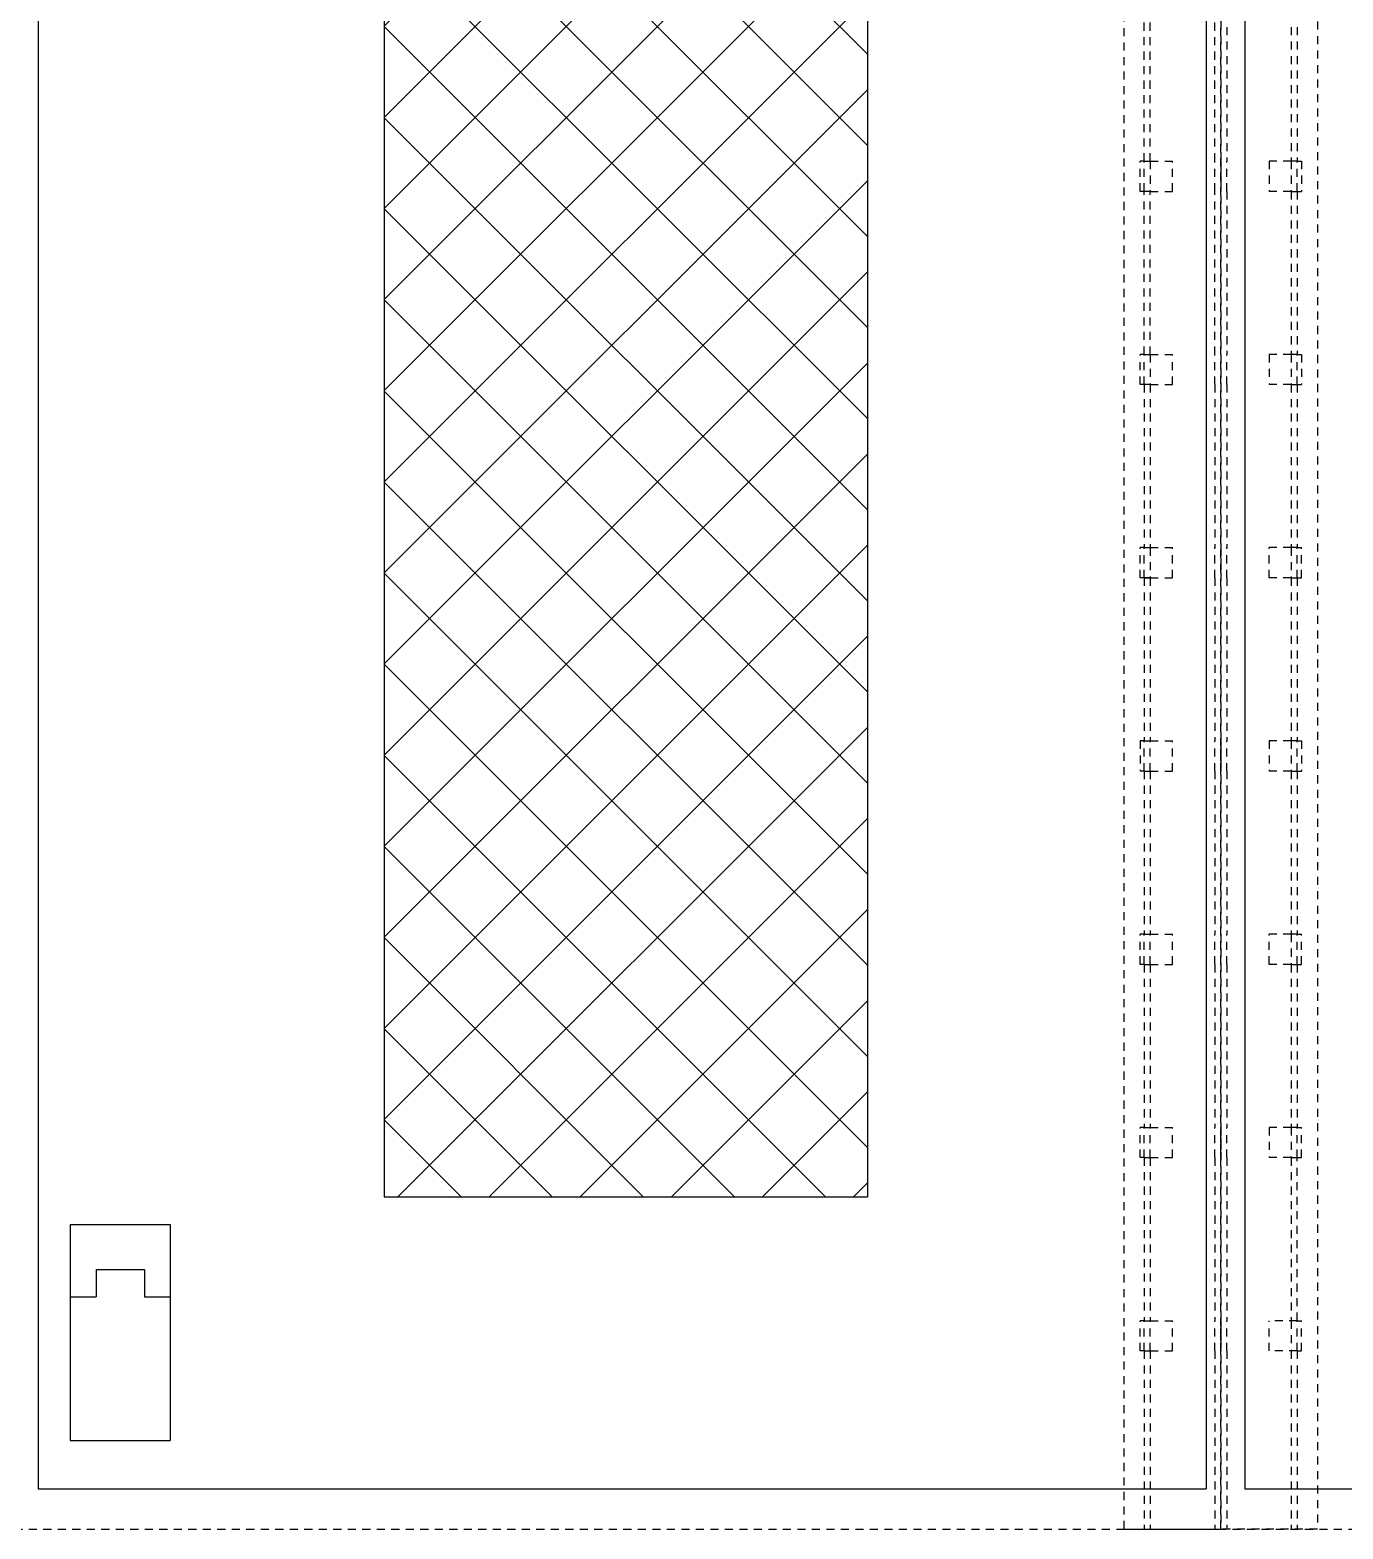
# Model space of a CAD drawing. Header units: inches. Extents: x 6 to 369, y -225 to 2.
# Drawn here: x 166.37 to 186.74, y -102 to -78.73 of the extents above; entities that cross this region are included whole.
import ezdxf

# ---------------------------------------------------------------- set-up
doc = ezdxf.new("R2010")
doc.units = ezdxf.units.IN
doc.header["$MEASUREMENT"] = 0
doc.linetypes.add('HIDDEN2', pattern=[0.1875, 0.125, -0.0625])
doc.linetypes.add('PHANTOM2', pattern=[1.25, 0.625, -0.125, 0.125, -0.125, 0.125, -0.125])
doc.layers.add('Cabinet', color=253, linetype='HIDDEN2')
doc.layers.add('D', color=3, linetype='Continuous')

# ---------------------------------------------------------------- blocks, each defined once
blk = doc.blocks.new('A$C0C334DE5')
at = {"layer": 'D'}
h = blk.add_hatch(dxfattribs=at)
h.set_pattern_fill('ANSI37', color=256, scale=8, style=0)
h.set_pattern_definition([(45, (-98.2526, -104.1295), (-0.707107, 0.707107), []), (135, (-98.2526, -104.1295), (-0.707107, -0.707107), [])])
h.paths.add_polyline_path([(5.369, -84.217), (12.869, -84.217), (12.869, -55.217), (5.369, -55.217)])
for p, q in [((0, 0), (0, -88.75)), ((18.125, 0.002), (18.125, -88.75)), ((5.369, -55.217), (5.369, -84.217)), ((12.869, -55.217), (12.869, -84.217)), ((5.369, -84.217), (12.869, -84.217)), ((0.5, -84.65), (2.05, -84.65)), ((0.5, -84.65), (0.5, -88)), ((2.05, -84.65), (2.05, -88)), ((0.9, -85.348), (0.9, -85.769)), ((0.9, -85.348), (1.65, -85.348)), ((1.65, -85.348), (1.65, -85.769)), ((0.5, -85.769), (0.9, -85.769)), ((1.65, -85.769), (2.05, -85.769)), ((0.5, -88), (2.05, -88)), ((0, -88.75), (18.125, -88.75))]:
    blk.add_line(p, q, dxfattribs=at)
blk = doc.blocks.new('A$C11D33752')
at = {"layer": 'Cabinet', "linetype": 'HIDDEN2'}
for p, q in [((36.945, 0), (36.945, 90)), ((38.445, 90), (38.445, 0)), ((38.445, 0), (38.445, 90)), ((38.445, 0), (38.445, 90)), ((38.445, 90), (38.445, 0)), ((39.945, 90), (39.945, 0)), ((37.257, 21.234), (37.257, 23.765)), ((37.351, 21.234), (37.351, 23.765)), ((38.351, 21.234), (38.351, 23.765)), ((38.539, 23.765), (38.539, 21.234)), ((39.539, 23.765), (39.539, 21.234)), ((39.632, 23.765), (39.632, 21.234)), ((37.257, 21.234), (37.195, 21.234)), ((37.195, 20.765), (37.195, 21.234)), ((37.257, 21.234), (37.351, 21.234)), ((37.257, 20.765), (37.257, 21.234)), ((37.351, 21.234), (37.351, 20.765)), ((37.351, 21.234), (37.695, 21.234)), ((37.695, 20.765), (37.695, 21.234)), ((38.351, 20.765), (38.351, 21.234)), ((38.445, 21.234), (38.445, 20.765)), ((38.445, 21.234), (38.445, 20.765)), ((38.445, 21.234), (38.445, 20.765)), ((38.445, 21.234), (38.445, 20.765)), ((38.539, 20.765), (38.539, 21.234)), ((39.539, 21.234), (39.195, 21.234)), ((39.195, 21.234), (39.195, 20.765)), ((39.539, 21.234), (39.539, 20.765)), ((39.632, 21.234), (39.539, 21.234)), ((39.632, 20.765), (39.632, 21.234)), ((39.632, 21.234), (39.695, 21.234)), ((39.695, 21.234), (39.695, 20.765)), ((37.257, 20.765), (37.195, 20.765)), ((37.257, 18.234), (37.257, 20.765)), ((37.351, 20.765), (37.257, 20.765)), ((37.351, 18.234), (37.351, 20.765)), ((37.351, 20.765), (37.695, 20.765)), ((38.351, 18.234), (38.351, 20.765)), ((38.539, 20.765), (38.539, 18.234)), ((39.539, 20.765), (39.195, 20.765)), ((39.539, 20.765), (39.539, 18.234)), ((39.539, 20.765), (39.632, 20.765)), ((39.632, 20.765), (39.632, 18.234)), ((39.632, 20.765), (39.695, 20.765)), ((37.257, 18.234), (37.195, 18.234)), ((37.195, 17.765), (37.195, 18.234)), ((37.257, 17.765), (37.257, 18.234)), ((37.257, 18.234), (37.351, 18.234)), ((37.351, 18.234), (37.351, 17.765)), ((37.351, 18.234), (37.695, 18.234)), ((37.695, 17.765), (37.695, 18.234)), ((38.351, 17.765), (38.351, 18.234)), ((38.445, 18.234), (38.445, 17.765)), ((38.445, 18.234), (38.445, 17.765)), ((38.445, 18.234), (38.445, 17.765)), ((38.445, 18.234), (38.445, 17.765)), ((38.539, 17.765), (38.539, 18.234)), ((39.539, 18.234), (39.195, 18.234)), ((39.195, 18.234), (39.195, 17.765)), ((39.539, 18.234), (39.539, 17.765)), ((39.632, 18.234), (39.539, 18.234)), ((39.632, 17.765), (39.632, 18.234)), ((39.632, 18.234), (39.695, 18.234)), ((39.695, 18.234), (39.695, 17.765)), ((37.257, 17.765), (37.195, 17.765)), ((37.257, 17.765), (37.257, 15.234)), ((37.351, 17.765), (37.257, 17.765)), ((37.351, 17.765), (37.351, 15.234)), ((37.351, 17.765), (37.695, 17.765)), ((38.351, 17.765), (38.351, 15.234)), ((38.539, 17.765), (38.539, 15.234)), ((39.539, 17.765), (39.195, 17.765)), ((39.539, 17.765), (39.539, 15.234)), ((39.539, 17.765), (39.632, 17.765)), ((39.632, 17.765), (39.632, 15.234)), ((39.632, 17.765), (39.695, 17.765)), ((37.257, 15.234), (37.195, 15.234)), ((37.195, 14.765), (37.195, 15.234)), ((37.257, 15.234), (37.351, 15.234)), ((37.257, 14.765), (37.257, 15.234)), ((37.257, 15.234), (37.351, 15.234)), ((37.351, 15.234), (37.351, 14.765)), ((37.351, 15.234), (37.695, 15.234)), ((37.695, 14.765), (37.695, 15.234)), ((38.351, 14.765), (38.351, 15.234)), ((38.445, 15.234), (38.445, 14.765)), ((38.445, 15.234), (38.445, 14.765)), ((38.445, 15.234), (38.445, 14.765)), ((38.445, 15.234), (38.445, 14.765)), ((38.539, 14.765), (38.539, 15.234)), ((39.539, 15.234), (39.195, 15.234)), ((39.195, 14.765), (39.195, 15.234)), ((39.539, 15.234), (39.539, 14.765)), ((39.632, 15.234), (39.539, 15.234)), ((39.632, 14.765), (39.632, 15.234)), ((39.632, 15.234), (39.695, 15.234)), ((39.695, 14.765), (39.695, 15.234)), ((37.257, 14.765), (37.195, 14.765)), ((37.257, 14.765), (37.257, 12.234)), ((37.351, 14.765), (37.257, 14.765)), ((37.257, 14.765), (37.351, 14.765)), ((37.351, 14.765), (37.351, 12.234)), ((37.351, 14.765), (37.695, 14.765)), ((38.351, 14.765), (38.351, 12.234)), ((38.539, 14.765), (38.539, 12.234)), ((39.539, 14.765), (39.195, 14.765)), ((39.539, 14.765), (39.539, 12.234)), ((39.539, 14.765), (39.632, 14.765)), ((39.632, 14.765), (39.632, 12.234)), ((39.632, 14.765), (39.695, 14.765)), ((37.257, 12.234), (37.195, 12.234)), ((37.195, 12.234), (37.195, 11.765)), ((37.257, 11.765), (37.257, 12.234)), ((37.257, 12.234), (37.351, 12.234)), ((37.351, 11.765), (37.351, 12.234)), ((37.351, 12.234), (37.695, 12.234)), ((37.695, 11.765), (37.695, 12.234)), ((38.351, 11.765), (38.351, 12.234)), ((38.445, 11.765), (38.445, 12.234)), ((38.445, 12.234), (38.445, 11.765)), ((38.445, 12.234), (38.445, 11.765)), ((38.445, 11.765), (38.445, 12.234)), ((38.539, 11.765), (38.539, 12.234)), ((39.539, 12.234), (39.195, 12.234)), ((39.195, 12.234), (39.195, 11.765)), ((39.539, 12.234), (39.539, 11.765)), ((39.632, 12.234), (39.539, 12.234)), ((39.632, 11.765), (39.632, 12.234)), ((39.632, 12.234), (39.695, 12.234)), ((39.695, 12.234), (39.695, 11.765)), ((37.257, 11.765), (37.195, 11.765)), ((37.257, 11.765), (37.257, 9.234)), ((37.257, 11.765), (37.351, 11.765)), ((37.351, 11.765), (37.351, 9.234)), ((37.351, 11.765), (37.695, 11.765)), ((38.351, 11.765), (38.351, 9.234)), ((38.539, 11.765), (38.539, 9.234)), ((39.539, 11.765), (39.195, 11.765)), ((39.539, 11.765), (39.539, 9.234)), ((39.539, 11.765), (39.632, 11.765)), ((39.632, 11.765), (39.632, 9.234)), ((39.632, 11.765), (39.695, 11.765)), ((37.257, 9.234), (37.195, 9.234)), ((37.195, 8.765), (37.195, 9.234)), ((37.257, 8.765), (37.257, 9.234)), ((37.257, 9.234), (37.351, 9.234)), ((37.351, 8.765), (37.351, 9.234)), ((37.351, 9.234), (37.695, 9.234)), ((37.695, 8.765), (37.695, 9.234)), ((38.351, 8.765), (38.351, 9.234)), ((38.445, 8.765), (38.445, 9.234)), ((38.445, 9.234), (38.445, 8.765)), ((38.445, 9.234), (38.445, 8.765)), ((38.445, 8.765), (38.445, 9.234)), ((38.539, 8.765), (38.539, 9.234)), ((39.539, 9.234), (39.195, 9.234)), ((39.195, 8.765), (39.195, 9.234)), ((39.539, 9.234), (39.539, 8.765)), ((39.632, 9.234), (39.539, 9.234)), ((39.632, 8.765), (39.632, 9.234)), ((39.632, 9.234), (39.695, 9.234)), ((39.695, 8.765), (39.695, 9.234)), ((37.257, 8.765), (37.195, 8.765)), ((37.257, 8.765), (37.257, 6.234)), ((37.257, 8.765), (37.351, 8.765)), ((37.351, 8.765), (37.351, 6.234)), ((37.351, 8.765), (37.695, 8.765)), ((38.351, 8.765), (38.351, 6.234)), ((38.539, 8.765), (38.539, 6.234)), ((39.539, 8.765), (39.195, 8.765)), ((39.539, 8.765), (39.539, 6.234)), ((39.539, 8.765), (39.632, 8.765)), ((39.632, 8.765), (39.632, 6.234)), ((39.632, 8.765), (39.695, 8.765)), ((37.257, 6.234), (37.195, 6.234)), ((37.195, 5.765), (37.195, 6.234)), ((37.257, 5.765), (37.257, 6.234)), ((37.257, 6.234), (37.351, 6.234)), ((37.351, 5.765), (37.351, 6.234)), ((37.351, 6.234), (37.695, 6.234)), ((37.695, 5.765), (37.695, 6.234)), ((38.351, 5.765), (38.351, 6.234)), ((38.445, 5.765), (38.445, 6.234)), ((38.445, 6.234), (38.445, 5.765)), ((38.445, 6.234), (38.445, 5.765)), ((38.445, 5.765), (38.445, 6.234)), ((38.539, 5.765), (38.539, 6.234)), ((39.539, 6.234), (39.195, 6.234)), ((39.195, 6.234), (39.195, 5.765)), ((39.539, 6.234), (39.539, 5.765)), ((39.632, 6.234), (39.539, 6.234)), ((39.632, 5.765), (39.632, 6.234)), ((39.632, 6.234), (39.695, 6.234)), ((39.695, 5.765), (39.695, 6.234)), ((37.257, 5.765), (37.195, 5.765)), ((37.257, 5.765), (37.257, 3.234)), ((37.257, 5.765), (37.351, 5.765)), ((37.351, 5.765), (37.351, 3.234)), ((37.351, 5.765), (37.695, 5.765)), ((38.351, 5.765), (38.351, 3.234)), ((38.539, 5.765), (38.539, 3.234)), ((39.539, 5.765), (39.195, 5.765)), ((39.539, 5.765), (39.539, 3.234)), ((39.539, 5.765), (39.632, 5.765)), ((39.632, 3.234), (39.632, 5.765)), ((39.632, 5.765), (39.695, 5.765)), ((37.257, 3.234), (37.195, 3.234)), ((37.195, 2.765), (37.195, 3.234)), ((37.257, 3.234), (37.351, 3.234)), ((37.257, 2.765), (37.257, 3.234)), ((37.351, 2.765), (37.351, 3.234)), ((37.351, 3.234), (37.695, 3.234)), ((37.695, 2.765), (37.695, 3.234)), ((38.351, 2.765), (38.351, 3.234)), ((38.445, 2.765), (38.445, 3.234)), ((38.445, 3.234), (38.445, 2.765)), ((38.445, 3.234), (38.445, 2.765)), ((38.445, 2.765), (38.445, 3.234)), ((38.539, 2.765), (38.539, 3.234)), ((39.195, 2.765), (39.195, 3.234)), ((39.632, 3.234), (39.195, 3.234)), ((39.539, 3.234), (39.539, 2.765)), ((39.632, 2.765), (39.632, 3.234)), ((39.632, 3.234), (39.695, 3.234)), ((39.695, 2.765), (39.695, 3.234)), ((37.257, 2.765), (37.195, 2.765)), ((37.257, 2.765), (37.257, 0)), ((37.257, 2.765), (37.351, 2.765)), ((37.351, 2.765), (37.351, 0)), ((37.351, 2.765), (37.695, 2.765)), ((38.351, 2.765), (38.351, 0)), ((38.539, 2.765), (38.539, 0)), ((39.632, 2.765), (39.195, 2.765)), ((39.539, 2.765), (39.539, 0)), ((39.632, 2.765), (39.632, 0)), ((39.632, 2.765), (39.695, 2.765)), ((1.5, 0), (59.382, 0)), ((36.945, 0), (38.445, 0)), ((39.945, 0), (38.445, 0)), ((38.445, 0), (38.445, 0)), ((38.445, 0), (38.445, 0))]:
    blk.add_line(p, q, dxfattribs=at)

msp = doc.modelspace()

# ---------------------------------------------------------------- linework, layer by layer
at = {"layer": 'D', "color": 7}
for p, q in [((185.22303, -12.62335), (185.22303, -101.37568)), ((185.22303, -101.37568), (203.97303, -101.37568))]:
    msp.add_line(p, q, dxfattribs=at)

# ---------------------------------------------------------------- block references
msp.add_blockref('A$C11D33752', (146.40307, -101.99835), dxfattribs=at)
at = {"layer": 'D', "color": 7, "linetype": 'PHANTOM2'}
msp.add_blockref('A$C0C334DE5', (166.49682, -12.62335), dxfattribs=at)

doc.saveas('drawing.dxf')
